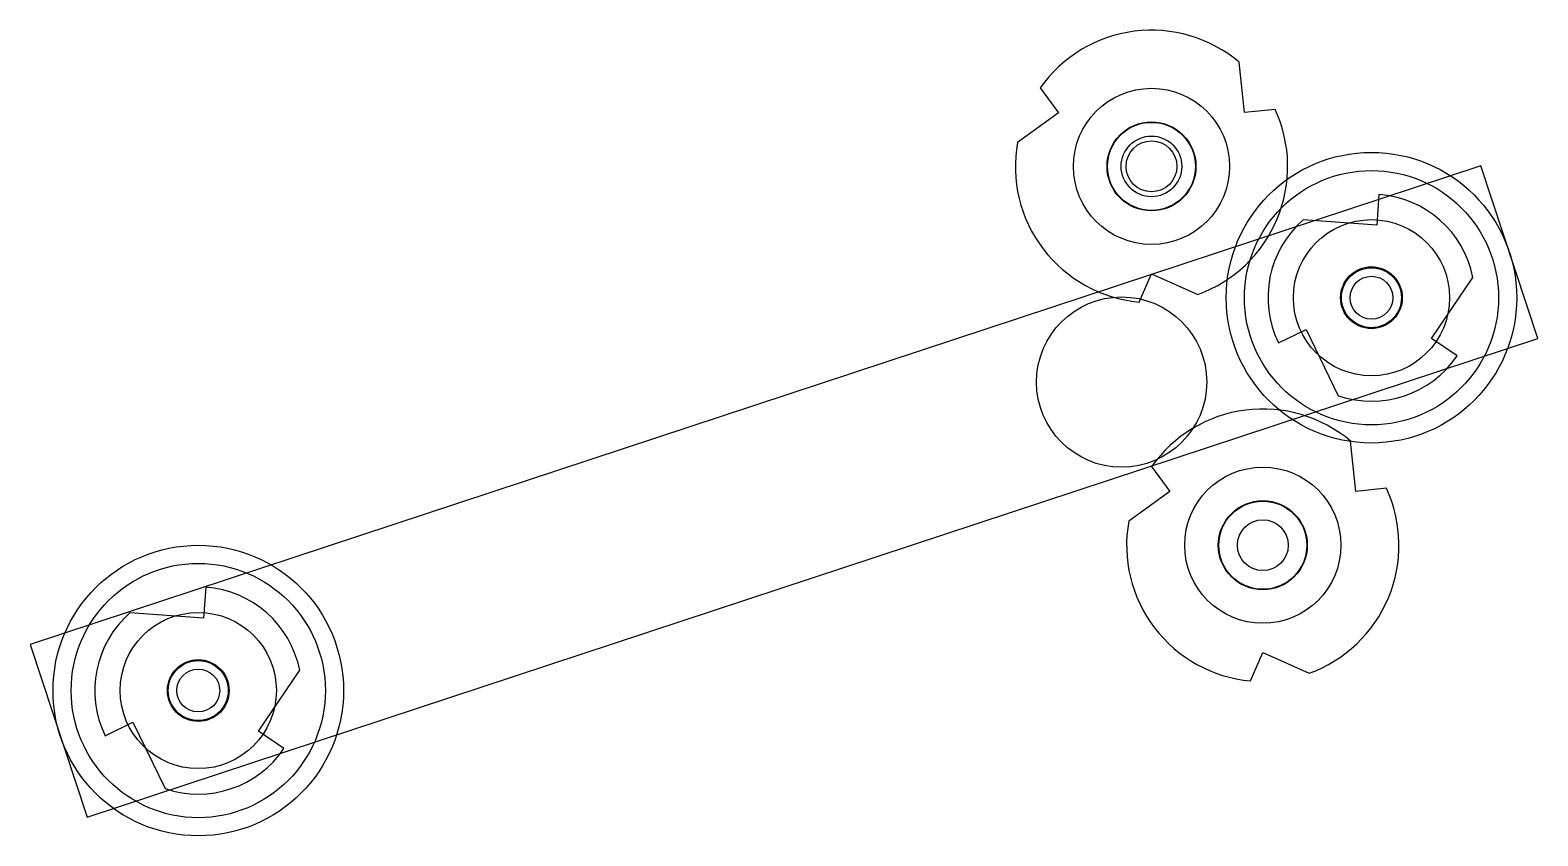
# Model space of a CAD drawing. Extents: x 0.44 to 4.59, y 27.9 to 30.11.
import ezdxf

# ---------------------------------------------------------------- set-up
doc = ezdxf.new("R2010")
doc.units = 0
doc.header["$LTSCALE"] = 5
doc.header["$MEASUREMENT"] = 0
for name, color, linetype in [('Z0_BOTCOMP', 4, 'Continuous'), ('Z0_CUT500', 4, 'Continuous'), ('Z0_RUBBER', 2, 'Continuous'), ('Z0_TOPCOMP', 6, 'Continuous')]:
    doc.layers.add(name, color=color, linetype=linetype)

msp = doc.modelspace()

# ---------------------------------------------------------------- linework, layer by layer
at = {"layer": 'Z0_BOTCOMP', "color": 4, "linetype": 'Continuous', "lineweight": 25}
for p, q in [((3.7809, 29.8875), (3.7666, 30.0259)), ((3.2186, 29.9556), (3.2684, 29.8868)), ((3.8654, 29.8962), (3.7809, 29.8875)), ((3.2684, 29.8868), (3.1557, 29.8052)), ((4.1511, 29.6619), (4.145, 29.5771)), ((4.145, 29.5771), (3.9424, 29.5917)), ((3.4906, 29.3658), (3.5253, 29.4434)), ((3.5253, 29.4434), (3.6523, 29.3865)), ((4.2962, 29.2655), (4.4101, 29.4336)), ((3.8742, 29.2532), (3.9507, 29.2903)), ((3.9507, 29.2903), (4.0393, 29.1076)), ((4.3666, 29.2178), (4.2962, 29.2655)), ((4.0874, 28.8445), (4.0732, 28.9829)), ((3.5252, 28.9126), (3.575, 28.8438)), ((3.575, 28.8438), (3.4623, 28.7622)), ((4.172, 28.8532), (4.0874, 28.8445)), ((0.9204, 28.5804), (0.9143, 28.4956)), ((0.9143, 28.4956), (0.7118, 28.5101)), ((3.7971, 28.3228), (3.8319, 28.4004)), ((3.8319, 28.4004), (3.9588, 28.3435)), ((1.0656, 28.1839), (1.1795, 28.352)), ((0.6436, 28.1717), (0.7201, 28.2088)), ((0.7201, 28.2088), (0.8087, 28.0261)), ((1.136, 28.1363), (1.0656, 28.1839))]:
    msp.add_line(p, q, dxfattribs=at)
for centre, radius in [((3.5249, 29.7392), 0.1212), ((3.5249, 29.7392), 0.0835), ((4.1306, 29.3776), 0.085), ((4.1306, 29.3776), 0.059), ((3.8314, 28.6962), 0.1212), ((0.9, 28.2961), 0.085), ((0.9, 28.2961), 0.059)]:
    msp.add_circle(centre, radius, dxfattribs=at)
for centre, radius, start, end in [((3.5249, 29.7392), 0.375, 49.8642, 144.7519), ((3.5249, 29.7392), 0.375, -70.1358, 24.7519), ((3.5249, 29.7392), 0.375, 169.8642, -95.2481), ((4.1306, 29.3776), 0.285, 11.3193, 85.8872), ((4.1306, 29.3776), 0.285, 131.3193, -154.1128), ((4.1306, 29.3776), 0.285, -108.6807, -34.1128), ((3.8314, 28.6962), 0.375, 49.8642, 144.7519), ((3.8314, 28.6962), 0.375, -70.1358, 24.7519), ((3.8314, 28.6962), 0.375, 169.8642, -95.2481), ((0.9, 28.2961), 0.285, 11.3193, 85.8872), ((0.9, 28.2961), 0.285, 131.3193, -154.1128), ((0.9, 28.2961), 0.285, -108.6807, -34.1128)]:
    msp.add_arc(centre, radius, start, end, dxfattribs=at)
at = {"layer": 'Z0_CUT500', "color": 5, "linetype": 'Continuous', "lineweight": 25}
for centre, radius in [((3.5249, 29.7392), 0.1225), ((4.1306, 29.3776), 0.0825), ((3.4427, 29.1454), 0.2344), ((3.8314, 28.6962), 0.1225), ((0.9, 28.2961), 0.0825)]:
    msp.add_circle(centre, radius, dxfattribs=at)
at = {"layer": 'Z0_RUBBER', "color": 2, "linetype": 'Continuous', "lineweight": 25}
for centre, radius in [((3.5249, 29.7392), 0.215), ((3.5249, 29.7392), 0.07), ((4.1306, 29.3776), 0.4), ((4.1306, 29.3776), 0.215), ((3.8314, 28.6962), 0.215), ((3.8314, 28.6962), 0.07), ((0.9, 28.2961), 0.4), ((0.9, 28.2961), 0.215)]:
    msp.add_circle(centre, radius, dxfattribs=at)
at = {"layer": 'Z0_TOPCOMP', "color": 6, "linetype": 'Continuous', "lineweight": 25}
for p, q in [((4.4322, 29.7403), (0.4371, 28.4227)), ((4.5888, 29.2655), (4.4322, 29.7403)), ((0.5937, 27.9478), (4.5888, 29.2655)), ((0.4371, 28.4227), (0.5937, 27.9478))]:
    msp.add_line(p, q, dxfattribs=at)
for centre in [(4.1306, 29.3776), (0.9, 28.2961)]:
    msp.add_circle(centre, 0.35, dxfattribs=at)

doc.saveas('drawing.dxf')
